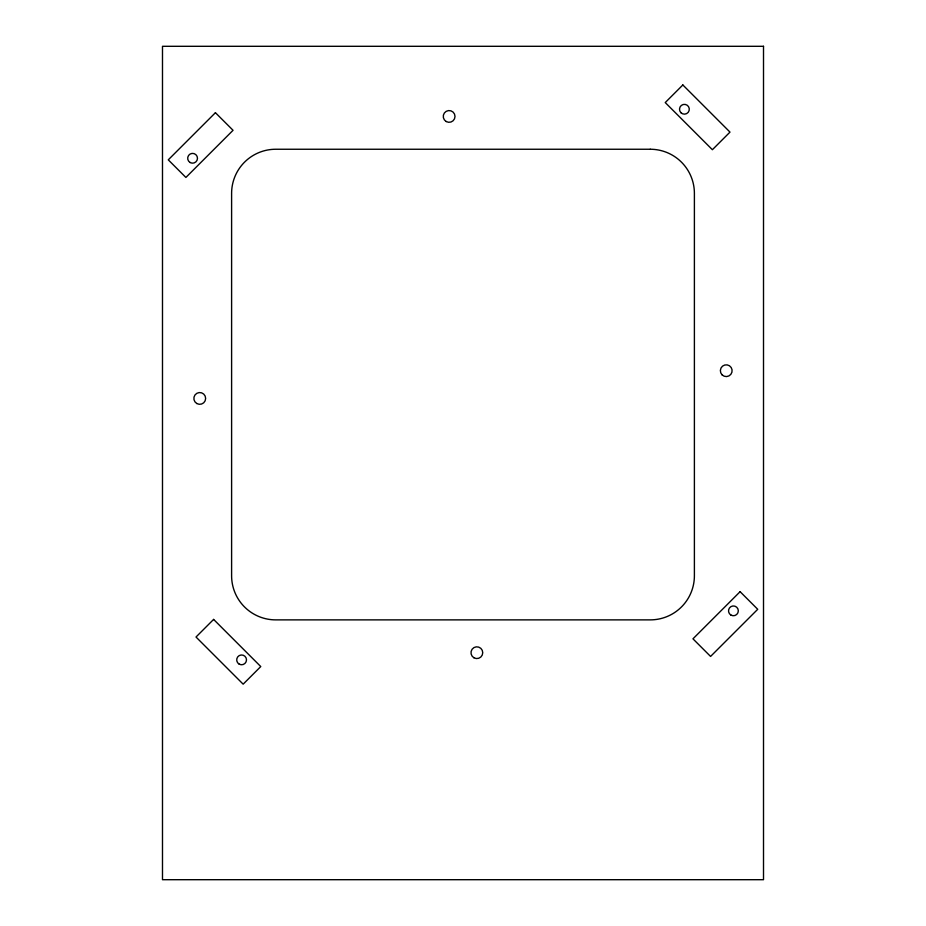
<?xml version="1.0" encoding="UTF-8"?>
<svg xmlns="http://www.w3.org/2000/svg" width="926" height="926" viewBox="0 0 926 926"><rect width="100%" height="100%" fill="white"/><g stroke="black" fill="none" stroke-linecap="round" stroke-linejoin="round"><path stroke-width="1.39" d="M215.422 112.694L168.277 159.839L185.894 177.445L233.039 130.3L215.422 112.694M682.844 84.961L665.238 102.566L712.383 149.711L729.989 132.105L682.844 84.961M213.617 619.413L196.011 637.019L243.156 684.164L260.762 666.558L213.617 619.413M740.106 591.679L692.961 638.824L710.578 656.43L757.723 609.296L740.106 591.679M763.51 46.3L162.49 46.3L162.49 879.7L763.51 879.7L763.51 46.3M650.272 149.248L275.728 149.248A44.124 44.124 0 0 0 231.604 193.372L231.604 575.752A44.124 44.124 0 0 0 275.728 619.876L650.272 619.876A44.124 44.124 0 0 0 694.396 575.752L694.396 193.372A44.124 44.124 0 0 0 650.272 149.248M722.083 374.856A5.88 5.88 0 0 0 731.922 372.217A5.88 5.88 0 0 0 724.722 365.018A5.88 5.88 0 0 0 722.083 374.856M473.927 657.784A5.88 5.88 0 0 0 482.747 652.691A5.88 5.88 0 0 0 473.927 647.598A5.88 5.88 0 0 0 473.927 657.784M446.193 121.526A5.88 5.88 0 0 0 455.013 116.433A5.88 5.88 0 0 0 446.193 111.34A5.88 5.88 0 0 0 446.193 121.526M196.81 403.528A5.88 5.88 0 0 0 205.641 398.423A5.88 5.88 0 0 0 196.81 393.33A5.88 5.88 0 0 0 196.81 403.528M239.151 664.116A4.908 4.908 0 0 0 246.501 659.868A4.908 4.908 0 0 0 239.151 655.62A4.908 4.908 0 0 0 239.151 664.116M190.131 162.525A4.908 4.908 0 0 0 197.481 158.277A4.908 4.908 0 0 0 190.131 154.029A4.908 4.908 0 0 0 190.131 162.525M730.973 615.096A4.908 4.908 0 0 0 738.323 610.847A4.908 4.908 0 0 0 730.973 606.599A4.908 4.908 0 0 0 730.973 615.096M680.934 112.717A4.908 4.908 0 0 0 689.141 110.518A4.908 4.908 0 0 0 683.133 104.522A4.908 4.908 0 0 0 680.934 112.717"/></g></svg>
